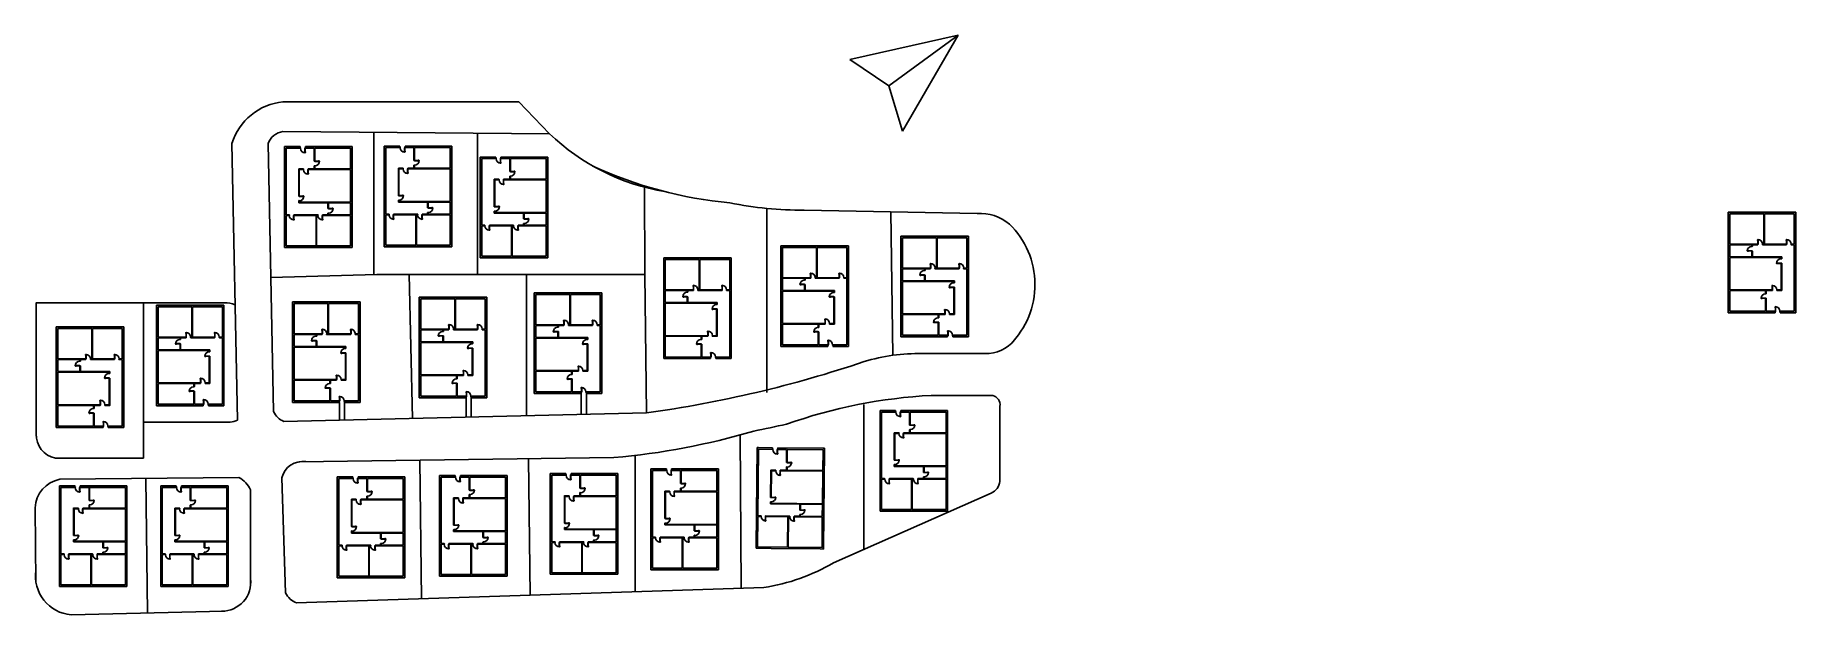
# Model space of a CAD drawing. Header units: millimetres. Extents: x 710589 to 989721, y 47153 to 139152.
import ezdxf

# ---------------------------------------------------------------- set-up
doc = ezdxf.new("R2010")
doc.units = ezdxf.units.MM
doc.layers.add('Carpinteria', color=14, linetype='Continuous')
doc.layers.add('Cerramiento', color=7, linetype='Continuous')

# ---------------------------------------------------------------- blocks, each defined once
blk = doc.blocks.new('p725')
at = {"layer": 'Carpinteria'}
for p, q in [((-0.05, 0.58), (-0.05, 0.68)), ((-0.04, 0.68), (-0.05, 0.68)), ((-0.04, 0.58), (-0.05, 0.58)), ((-0.05, 0), (0, 0)), ((-0.04, 0.58), (-0.04, 0.68)), ((-0.01, 0.68), (-0.02, 0.68)), ((-0.02, 0.67), (-0.02, 0.68)), ((-0.01, 0.67), (-0.02, 0.67)), ((-0.01, 0.65), (-0.01, 0.7)), ((0, 0.7), (-0.01, 0.7)), ((0, 0.65), (-0.01, 0.65)), ((0.04, 0.72), (0, 0.72)), ((0, 0.72), (0, -0.04)), ((0, 0), (0.04, 0)), ((0.04, 0), (0.04, 0.72)), ((0.04, 0.7), (0.05, 0.7)), ((0.04, 0.65), (0.05, 0.65)), ((0.05, 0.65), (0.05, 0.7)), ((0.05, 0.68), (0.06, 0.68)), ((0.05, 0.67), (0.06, 0.67)), ((0.06, 0.67), (0.06, 0.68)), ((0.08, 0.68), (0.09, 0.68)), ((0.08, 0.58), (0.08, 0.68)), ((0.08, 0.58), (0.09, 0.58)), ((0.09, 0.58), (0.09, 0.68)), ((0.72, 0), (0.78, 0)), ((0.72, 0), (0.72, -0.04)), ((-0.01, -0.1), (-0.05, -0.1)), ((0.01, -0.08), (-0.01, -0.1)), ((0, -0.04), (0.01, -0.04)), ((0.01, -0.04), (0.01, -0.08)), ((0.72, -0.04), (0.71, -0.04)), ((0.71, -0.04), (0.71, -0.08)), ((0.74, -0.1), (0.71, -0.08)), ((0.76, -0.1), (0.74, -0.1)), ((0.76, -0.1), (0.78, -0.1))]:
    blk.add_line(p, q, dxfattribs=at)
for centre, radius, start, end in [((-0.05, 0.68), 0.005, 90, 180), ((-0.05, 0.58), 0.005, 180, 270), ((-0.03, 0.71), 0.0294, 248.0255, 291.9745), ((-0.03, 0.64), 0.0294, 68.0255, 111.9745), ((-0.04, 0.58), 0.005, 270, 0), ((0, 0), 0.725, 0, 90), ((0.07, 0.71), 0.0294, 248.0255, 291.9745), ((0.07, 0.64), 0.0294, 68.0255, 111.9745), ((0.08, 0.58), 0.005, 180, 270), ((0.09, 0.68), 0.005, 0, 90), ((0.09, 0.58), 0.005, 270, 0)]:
    blk.add_arc(centre, radius, start, end, dxfattribs=at)
at = {"layer": 'Cerramiento'}
for p, q in [((-0.05, 0), (-0.05, -0.1)), ((0.78, -0.1), (0.78, 0))]:
    blk.add_line(p, q, dxfattribs=at)
blk = doc.blocks.new('casa')
at = {"ltscale": 0.025}
h = blk.add_hatch(dxfattribs=at)
h.set_pattern_fill('ANSI36', color=256, scale=0.025)
h.paths.add_polyline_path([(7.42, 0.25), (6.02, 0.25), (6.02, 2.24), (5.92, 2.24), (5.92, 0.25), (0.25, 0.25), (0.25, 3.54), (5.8, 3.54), (5.9, 3.54), (6.02, 3.54), (6.02, 3.64), (5.9, 3.64), (5.8, 3.64), (0.25, 3.64), (0.25, 8.79), (8.38, 8.79), (8.38, 8.65), (8.48, 8.65), (8.48, 8.79), (8.48, 8.89), (8.38, 8.89), (3.84, 8.89), (3.84, 9.77), (3.74, 9.77), (3.74, 8.89), (0.25, 8.89), (0.25, 10.81), (3.74, 10.81), (3.74, 10.6), (3.84, 10.6), (3.84, 10.81), (4.66, 10.81), (4.66, 10.91), (0.25, 10.91), (0.25, 15.72), (5.63, 15.72), (5.63, 10.91), (5.73, 10.91), (5.73, 15.72), (10.46, 15.72), (10.46, 10.91), (10.02, 10.91), (10.02, 10.81), (10.46, 10.81), (10.46, 0.25), (8.25, 0.25), (8.25, 0), (10.46, 0), (10.71, 0), (10.71, 15.73), (10.71, 15.98), (10.46, 15.98), (8.3, 15.98), (0.54, 15.98), (0, 15.98), (0, 15.72), (0, 0.25), (0, 0), (0.25, 0), (7.42, 0)])
h = blk.add_hatch()
h.set_pattern_fill('ANSI36', color=256, scale=0.025)
h.paths.add_polyline_path([(8.48, 7.83), (8.38, 7.83), (8.38, 3.64), (7.78, 3.64), (7.78, 3.54), (8.38, 3.54), (8.48, 3.54), (8.48, 3.64)])
for p, q in [((0, 15.72), (0, 15.98)), ((0, 15.98), (0.54, 15.98)), ((0, 0.25), (0, 15.72)), ((0.25, 15.73), (0.25, 15.72)), ((0.25, 15.72), (5.63, 15.72)), ((0.25, 10.91), (0.25, 15.72)), ((0.54, 15.98), (8.3, 15.98)), ((5.63, 10.91), (5.63, 15.72)), ((5.73, 10.91), (5.73, 15.72)), ((5.73, 15.72), (10.46, 15.72)), ((8.3, 15.98), (10.46, 15.98)), ((10.71, 15.98), (10.46, 15.98)), ((10.46, 15.72), (10.46, 10.91)), ((10.71, 15.73), (10.71, 15.98)), ((10.71, 15.73), (10.71, 0)), ((4.7, 10.91), (0.25, 10.91)), ((3.74, 10.81), (0.25, 10.81)), ((0.25, 8.89), (0.25, 10.81)), ((3.74, 8.89), (0.25, 8.89)), ((8.38, 8.79), (0.25, 8.79)), ((0.25, 3.64), (0.25, 8.79)), ((3.74, 10.81), (3.74, 10.55)), ((3.74, 9.82), (3.74, 8.89)), ((3.84, 10.81), (3.84, 10.56)), ((4.7, 10.81), (3.84, 10.81)), ((3.84, 10.56), (3.84, 10.56)), ((3.84, 9.81), (3.84, 9.81)), ((3.84, 9.81), (3.84, 8.89)), ((8.38, 8.89), (3.84, 8.89)), ((4.7, 10.81), (4.7, 10.91)), ((5.63, 10.91), (5.45, 10.91)), ((5.45, 10.81), (5.45, 10.91)), ((5.73, 10.81), (5.45, 10.81)), ((9.23, 10.91), (5.73, 10.91)), ((9.23, 10.81), (5.73, 10.81)), ((8.48, 8.89), (8.38, 8.89)), ((8.38, 8.6), (8.38, 8.79)), ((8.38, 8.6), (8.48, 8.6)), ((8.48, 8.79), (8.48, 8.89)), ((8.48, 8.65), (8.48, 8.79)), ((8.48, 8.6), (8.48, 8.65)), ((9.23, 10.81), (9.23, 10.91)), ((10.46, 10.91), (9.98, 10.91)), ((9.98, 10.81), (9.98, 10.91)), ((10.46, 10.81), (9.98, 10.81)), ((10.46, 10.81), (10.46, 0.25)), ((8.38, 3.64), (8.38, 7.88)), ((8.38, 7.88), (8.48, 7.88)), ((8.48, 7.88), (8.48, 7.87)), ((8.48, 3.64), (8.48, 7.87)), ((8.48, 7.87), (8.48, 7.87)), ((5.92, 3.64), (0.25, 3.64)), ((5.8, 3.64), (0.25, 3.64)), ((0.25, 0.25), (0.25, 3.54)), ((5.92, 3.54), (0.25, 3.54)), ((5.8, 3.54), (0.25, 3.54)), ((5.9, 3.64), (5.8, 3.64)), ((5.8, 3.54), (5.9, 3.54)), ((5.9, 3.64), (6.99, 3.64)), ((5.9, 3.54), (5.92, 3.54)), ((5.92, 3.08), (5.92, 3.54)), ((5.92, 3.08), (5.92, 3.07)), ((6.02, 3.07), (5.92, 3.07)), ((5.92, 3.02), (5.92, 3.02)), ((6.02, 3.07), (6.02, 3.54)), ((6.02, 3.54), (6.99, 3.54)), ((6.02, 3.07), (6.02, 3.07)), ((6.99, 3.54), (6.99, 3.64)), ((7.73, 3.64), (7.78, 3.64)), ((7.73, 3.64), (7.73, 3.54)), ((7.73, 3.54), (7.76, 3.54)), ((7.74, 3.54), (7.78, 3.54)), ((7.78, 3.64), (8.38, 3.64)), ((7.78, 3.54), (8.38, 3.54)), ((8.38, 3.54), (8.48, 3.54)), ((8.48, 3.54), (8.48, 3.64)), ((0, 1), (0, 0)), ((0, 0), (0, 0.25)), ((0.25, 0), (0, 0)), ((5.92, 0.25), (0.25, 0.25)), ((7.42, 0), (0.25, 0)), ((5.92, 2.31), (6.02, 2.31)), ((5.92, 2.25), (5.92, 2.31)), ((5.92, 0.25), (5.92, 2.25)), ((6.02, 0.25), (6.02, 2.31)), ((7.42, 0.25), (6.02, 0.25)), ((7.42, 0), (7.42, 0.25)), ((10.46, 0), (8.24, 0)), ((10.46, 0.25), (8.25, 0.25)), ((8.25, 0.25), (8.25, 0)), ((10.46, 0.25), (10.46, 0.25)), ((10.46, 0), (10.71, 0))]:
    blk.add_line(p, q)
at = {"linetype": 'Continuous', "ltscale": 0.025}
for p, q in [((5.45, 10.81), (5.54, 10.9)), ((5.56, 10.81), (5.66, 10.91)), ((5.68, 10.81), (5.68, 10.81)), ((5.7, 10.84), (5.77, 10.91)), ((5.78, 10.81), (5.8, 10.83)), ((5.83, 10.85), (5.83, 10.85)), ((5.86, 10.88), (5.88, 10.91)), ((5.9, 10.81), (5.96, 10.87)), ((5.99, 10.9), (5.99, 10.9)), ((6.01, 10.81), (6.11, 10.91)), ((6.13, 10.81), (6.22, 10.91)), ((6.25, 10.83), (6.25, 10.83)), ((6.28, 10.85), (6.33, 10.91)), ((6.35, 10.81), (6.38, 10.84)), ((6.41, 10.87), (6.41, 10.87)), ((6.43, 10.9), (6.45, 10.91)), ((6.46, 10.81), (6.53, 10.88)), ((6.57, 10.81), (6.67, 10.91)), ((6.7, 10.83), (6.78, 10.91)), ((6.8, 10.81), (6.8, 10.81)), ((6.83, 10.84), (6.83, 10.84)), ((6.86, 10.87), (6.9, 10.91)), ((6.91, 10.81), (6.95, 10.85)), ((6.98, 10.88), (6.98, 10.88)), ((7.02, 10.81), (7.11, 10.9)), ((7.13, 10.81), (7.23, 10.91)), ((7.25, 10.81), (7.25, 10.81)), ((7.28, 10.84), (7.34, 10.91)), ((7.36, 10.81), (7.37, 10.83)), ((7.4, 10.85), (7.4, 10.85)), ((7.43, 10.88), (7.46, 10.91)), ((7.47, 10.81), (7.53, 10.87)), ((7.56, 10.9), (7.56, 10.9)), ((7.58, 10.81), (7.68, 10.91)), ((7.7, 10.81), (7.79, 10.91)), ((7.82, 10.83), (7.82, 10.83)), ((7.85, 10.85), (7.91, 10.91)), ((7.92, 10.81), (7.95, 10.84)), ((7.98, 10.87), (7.98, 10.87)), ((8.01, 10.9), (8.02, 10.91)), ((8.03, 10.81), (8.1, 10.88)), ((8.14, 10.81), (8.24, 10.91)), ((8.27, 10.83), (8.35, 10.91)), ((8.37, 10.81), (8.37, 10.81)), ((8.4, 10.84), (8.4, 10.84)), ((8.43, 10.87), (8.47, 10.91)), ((8.48, 10.81), (8.53, 10.85)), ((8.55, 10.88), (8.55, 10.88)), ((8.59, 10.81), (8.68, 10.9)), ((8.7, 10.81), (8.8, 10.91)), ((8.77, 10.81), (8.81, 10.84)), ((8.83, 10.87), (8.83, 10.87)), ((8.86, 10.9), (8.87, 10.91)), ((8.88, 10.81), (8.96, 10.89)), ((8.99, 10.81), (9.09, 10.91)), ((9.13, 10.83), (9.2, 10.91)), ((9.26, 10.84), (9.26, 10.84)), ((5.92, 3.38), (6.02, 3.48)), ((5.92, 3.27), (6.01, 3.35)), ((5.92, 3.16), (5.96, 3.2)), ((5.95, 3.07), (5.95, 3.07)), ((5.96, 3.65), (5.96, 3.65)), ((5.98, 3.1), (6.02, 3.14)), ((5.99, 3.22), (5.99, 3.22)), ((6.02, 3.54), (6.1, 3.62)), ((6.02, 3.25), (6.02, 3.26)), ((6.14, 3.54), (6.24, 3.64)), ((6.27, 3.56), (6.35, 3.64)), ((6.36, 3.54), (6.36, 3.55)), ((6.39, 3.58), (6.39, 3.58)), ((6.42, 3.6), (6.46, 3.64)), ((6.47, 3.54), (6.52, 3.59)), ((6.55, 3.62), (6.55, 3.62)), ((6.58, 3.54), (6.67, 3.63)), ((6.7, 3.54), (6.8, 3.64)), ((6.81, 3.55), (6.81, 3.55)), ((6.84, 3.58), (6.91, 3.64)), ((6.92, 3.54), (6.94, 3.56)), ((6.97, 3.59), (6.97, 3.59)), ((7.93, 3.54), (7.94, 3.55)), ((7.96, 3.58), (7.96, 3.58)), ((8.12, 3.62), (8.12, 3.62)), ((8.38, 3.55), (8.38, 3.55))]:
    blk.add_line(p, q, dxfattribs=at)
for p in [(4.7, 10.91), (9.24, 10.91), (6.99, 3.64), (7.47, 0.26)]:
    blk.add_blockref('p725', p)
at = {"rotation": 90}
for p in [(3.74, 9.82), (8.38, 7.86), (5.92, 2.31)]:
    blk.add_blockref('p725', p, dxfattribs=at)

msp = doc.modelspace()

# ---------------------------------------------------------------- linework, layer by layer
for p, q in [((839738, 135317), (856901, 139152)), ((856901, 139152), (845938, 131116)), ((856901, 139152), (845938, 131116)), ((848078, 123939), (856901, 139152)), ((839738, 135317), (845938, 131116)), ((787283, 128566), (749870, 128566)), ((787283, 128566), (792107, 123505)), ((845938, 131116), (848078, 123939)), ((792107, 123505), (749868, 123849)), ((764276, 123731), (764276, 101150)), ((780704, 101150), (780704, 123598)), ((741765, 121963), (742655, 78073)), ((747506, 121945), (748387, 79413)), ((807216, 101150), (807168, 115238)), ((826603, 111652), (826603, 82463)), ((859910, 110831), (832529, 111395)), ((846558, 88344), (846220, 111113)), ((764744, 101150), (747946, 100679)), ((764744, 101150), (807216, 101150)), ((769897, 101150), (770431, 78333)), ((788506, 78757), (788506, 101150)), ((807216, 101150), (807529, 79203)), ((727744, 77706), (727744, 96680)), ((851196, 88611), (861836, 88611)), ((778906, 81592), (778906, 78532)), ((779732, 81592), (779720, 78551)), ((797143, 82271), (797143, 78959)), ((797143, 78959), (797143, 82271)), ((797969, 82271), (797969, 78978)), ((852663, 81977), (862327, 81977)), ((862403, 81977), (862327, 81977)), ((752169, 77905), (807529, 79203)), ((758807, 80826), (758807, 78060)), ((759633, 80826), (759622, 78079)), ((841945, 57536), (841945, 80520)), ((863543, 80269), (863543, 68335)), ((727744, 72026), (727744, 77706)), ((727744, 77706), (741491, 77706)), ((750017, 77854), (752169, 77905)), ((822497, 51370), (822339, 75694)), ((752435, 71450), (802334, 72102)), ((771860, 49695), (771573, 71700)), ((789061, 50264), (788778, 71925)), ((805729, 50815), (805723, 72451)), ((714501, 68660), (742889, 68954)), ((728367, 47445), (728145, 68801)), ((750280, 50627), (749677, 68881)), ((744722, 66981), (744722, 51716)), ((862176, 66449), (837156, 55426)), ((710712, 52297), (710589, 64151)), ((826104, 51489), (752019, 49039)), ((740451, 47738), (716283, 47153))]:
    msp.add_line(p, q)
for points in [[(710767, 75498), (710767, 96680), (740897, 96680)], [(727744, 72026), (713792, 72026)]]:
    msp.add_lwpolyline(points)
for centre, radius, start, end in [((750823, 119121), 9494, 95.7648, 162.58058), ((750247, 120960), 2913, 97.48823, 160.23787), ((816366, 149019), 35206, 226.44434, 260.27176), ((826596, 177699), 65412, 245.05905, 264.86325), ((831930, 166044), 54652, 258.18413, 270.62789), ((860444, 103674), 7177, 50.09392, 94.26124), ((855652, 99561), 13446, 315.18946, 45.67087), ((740729, 92687), 3997, 67.10007, 92.41438), ((861146, 94738), 6165, 276.42162, 326.44253), ((781415, 267143), 189746, 277.91051, 288.62768), ((850531, 59750), 28869, 88.68104, 107.14029), ((856953, 378), 81712, 93.00983, 109.49046), ((862014, 80483), 1544, 352.04539, 75.43101), ((751030, 80546), 2876, 203.18845, 249.36719), ((714503, 75699), 3742, 176.91962, 259.04548), ((740951, 81448), 3781, 278.20963, 296.79147), ((792439, 184695), 113027, 275.02282, 286.48481), ((774888, 323984), 252593, 281.32967, 282.5304), ((753003, 68075), 3422, 81.95162, 166.36877), ((715327, 63992), 4740, 100.02587, 178.08529), ((740907, 65277), 4178, 24.06815, 61.67554), ((861059, 68698), 2510, 296.41213, 351.6995), ((716815, 53318), 6187, 171.69548, 265.06694), ((821494, 81908), 30766, 278.61616, 300.60014), ((740187, 52303), 4572, 269.47177, 7.37512), ((753108, 51978), 3134, 205.52287, 249.65981)]:
    msp.add_arc(centre, radius, start, end)

# ---------------------------------------------------------------- block references
at = {"xscale": 1000, "yscale": 1000, "zscale": 1000}
for p, rotation in [((760840, 121458), 180), ((776645, 121558), 180), ((791846, 119813), 180), ((855243, 79586), 180), ((835744, 73578), 179.4090645863438), ((818909, 70300), 180), ((725138, 67623), 180), ((741199, 67623), 180), ((769192, 69029), 180), ((785411, 69259), 180), ((802960, 69563), 180)]:
    msp.add_blockref('casa', p, dxfattribs=dict(at, rotation=rotation))
for p in [(979011, 95080), (847835, 91263), (810240, 87817), (828827, 89750), (789719, 82271), (729809, 80330), (751379, 80841), (771482, 81592), (713921, 76860)]:
    msp.add_blockref('casa', p, dxfattribs=at)

doc.saveas('drawing.dxf')
